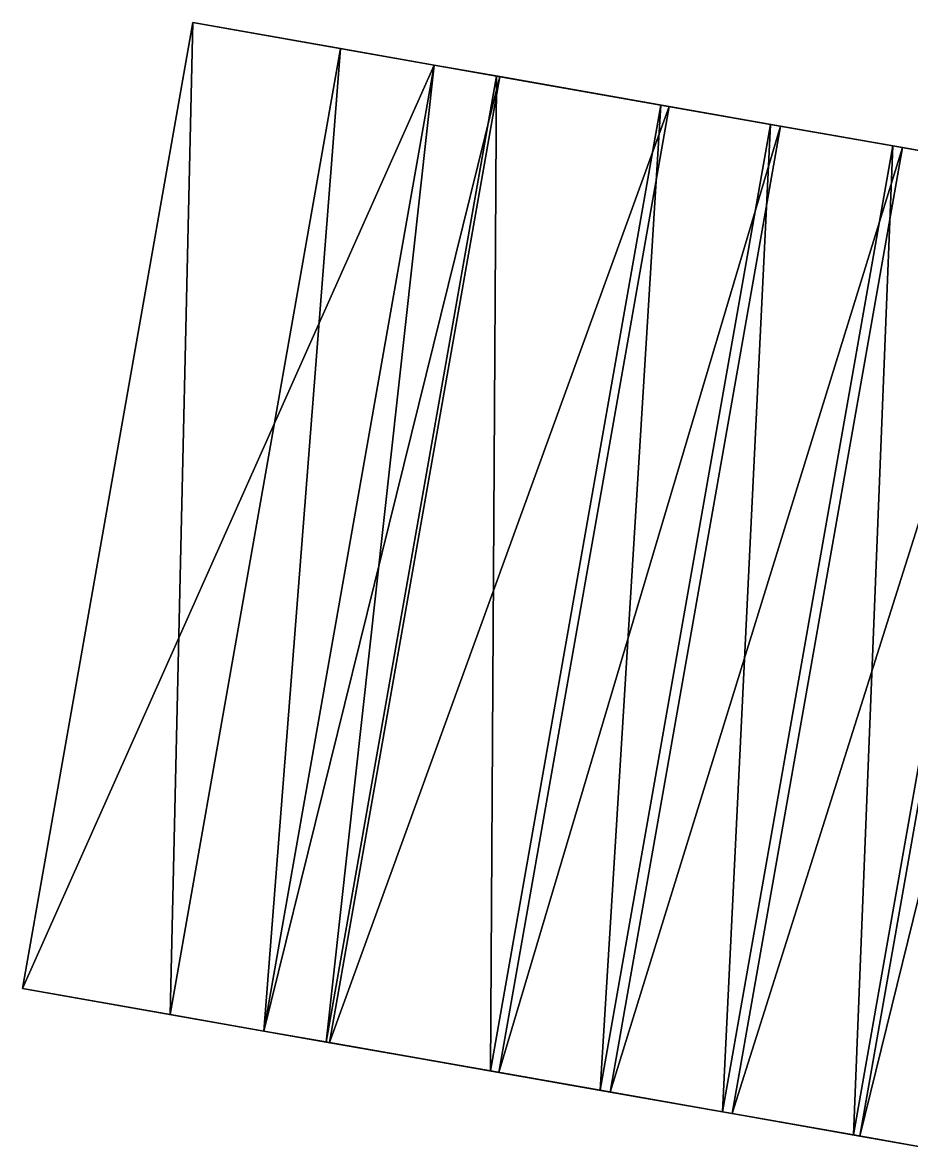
# Model space of a CAD drawing. Header units: metres. Extents: x -1.14 to 1.51, y -0.35 to 3.51.
# Drawn here: x -0.973 to -0.484, y 2.891 to 3.511 of the extents above; entities that cross this region are included whole.
import ezdxf

# ---------------------------------------------------------------- set-up
doc = ezdxf.new("R2010")
doc.units = ezdxf.units.M

msp = doc.modelspace()

# ---------------------------------------------------------------- linework, layer by layer
at = {"layer": 'Prism'}
for points in [[(-0.97301, 2.97873, -0.03725), (-0.87924, 3.51052, -0.03725), (-0.74629, 3.48708, 0.019)], [(-0.89176, 2.9644, -0.16225), (-0.87924, 3.51052, -0.03725), (-0.97301, 2.97873, -0.03725)], [(-0.89176, 2.9644, -0.16225), (-0.79799, 3.4962, -0.16225), (-0.87924, 3.51052, -0.03725)], [(-0.74629, 3.48708, -0.03725), (-0.87924, 3.51052, -0.03725), (-0.79799, 3.4962, -0.16225)], [(-0.87924, 3.51052, -0.03725), (-0.74629, 3.48708, -0.03725), (-0.74629, 3.48708, 0.019)], [(-0.84006, 2.95528, -0.03725), (-0.79799, 3.4962, -0.16225), (-0.89176, 2.9644, -0.16225)], [(-0.84006, 2.95528, -0.03725), (-0.74629, 3.48708, -0.03725), (-0.79799, 3.4962, -0.16225)], [(-0.97301, 2.97873, -0.03725), (-0.74629, 3.48708, 0.019), (-0.84006, 2.95528, 0.019)], [(-0.80578, 2.94924, 0.01548), (-0.74629, 3.48708, -0.03725), (-0.84006, 2.95528, -0.03725)], [(-0.84006, 2.95528, 0.019), (-0.74629, 3.48708, 0.019), (-0.71026, 3.48073, 0.07412)], [(-0.80578, 2.94924, 0.01548), (-0.71201, 3.48104, 0.01548), (-0.74629, 3.48708, -0.03725)], [(-0.74629, 3.48708, -0.03725), (-0.71201, 3.48104, 0.01548), (-0.74629, 3.48708, 0.019)], [(-0.71201, 3.48104, 0.01548), (-0.71026, 3.48073, 0.07412), (-0.74629, 3.48708, 0.019)], [(-0.84006, 2.95528, 0.019), (-0.71026, 3.48073, 0.07412), (-0.80403, 2.94893, 0.07412)], [(-0.71542, 2.93331, 0.1315), (-0.71201, 3.48104, 0.01548), (-0.80578, 2.94924, 0.01548)], [(-0.80403, 2.94893, 0.07412), (-0.71026, 3.48073, 0.07412), (-0.61697, 3.46428, 0.19412)], [(-0.71542, 2.93331, 0.1315), (-0.62165, 3.4651, 0.1315), (-0.71201, 3.48104, 0.01548)], [(-0.62165, 3.4651, 0.1315), (-0.71026, 3.48073, 0.07412), (-0.71201, 3.48104, 0.01548)], [(-0.61697, 3.46428, 0.19412), (-0.71026, 3.48073, 0.07412), (-0.62165, 3.4651, 0.1315)], [(-0.80403, 2.94893, 0.07412), (-0.61697, 3.46428, 0.19412), (-0.71074, 2.93248, 0.19412)], [(-0.65504, 2.92266, 0.19346), (-0.62165, 3.4651, 0.1315), (-0.71542, 2.93331, 0.1315)], [(-0.71074, 2.93248, 0.19412), (-0.61697, 3.46428, 0.19412), (-0.55579, 3.45349, 0.25718)], [(-0.65504, 2.92266, 0.19346), (-0.56128, 3.45446, 0.19346), (-0.62165, 3.4651, 0.1315)], [(-0.62165, 3.4651, 0.1315), (-0.56128, 3.45446, 0.19346), (-0.61697, 3.46428, 0.19412)], [(-0.55579, 3.45349, 0.25718), (-0.61697, 3.46428, 0.19412), (-0.56128, 3.45446, 0.19346)], [(-0.71074, 2.93248, 0.19412), (-0.55579, 3.45349, 0.25718), (-0.64956, 2.92169, 0.25718)], [(-0.58766, 2.91078, 0.24752), (-0.56128, 3.45446, 0.19346), (-0.65504, 2.92266, 0.19346)], [(-0.64956, 2.92169, 0.25718), (-0.55579, 3.45349, 0.25718), (-0.48863, 3.44165, 0.31094)], [(-0.58766, 2.91078, 0.24752), (-0.49389, 3.44258, 0.24752), (-0.56128, 3.45446, 0.19346)], [(-0.56128, 3.45446, 0.19346), (-0.49389, 3.44258, 0.24752), (-0.55579, 3.45349, 0.25718)], [(-0.48863, 3.44165, 0.31094), (-0.55579, 3.45349, 0.25718), (-0.49389, 3.44258, 0.24752)], [(-0.64956, 2.92169, 0.25718), (-0.48863, 3.44165, 0.31094), (-0.5824, 2.90985, 0.31094)], [(-0.5156, 2.89807, 0.28575), (-0.49389, 3.44258, 0.24752), (-0.58766, 2.91078, 0.24752)], [(-0.5824, 2.90985, 0.31094), (-0.48863, 3.44165, 0.31094), (-0.41825, 3.42924, 0.34688)], [(-0.5156, 2.89807, 0.28575), (-0.42183, 3.42987, 0.28575), (-0.49389, 3.44258, 0.24752)], [(-0.49389, 3.44258, 0.24752), (-0.42183, 3.42987, 0.28575), (-0.48863, 3.44165, 0.31094)], [(-0.48863, 3.44165, 0.31094), (-0.42183, 3.42987, 0.28575), (-0.41825, 3.42924, 0.34688)], [(-0.5824, 2.90985, 0.31094), (-0.41825, 3.42924, 0.34688), (-0.51202, 2.89744, 0.34688)], [(-0.47855, 2.89154, 0.29646), (-0.42183, 3.42987, 0.28575), (-0.5156, 2.89807, 0.28575)], [(-0.51202, 2.89744, 0.34688), (-0.41825, 3.42924, 0.34688), (-0.38273, 3.42298, 0.35551)], [(-0.51202, 2.89744, 0.34688), (-0.38273, 3.42298, 0.35551), (-0.4765, 2.89118, 0.35551)], [(-0.84006, 2.95528, -0.03725), (-0.89176, 2.9644, -0.16225), (-0.97301, 2.97873, -0.03725)], [(-0.84006, 2.95528, 0.019), (-0.84006, 2.95528, -0.03725), (-0.97301, 2.97873, -0.03725)], [(-0.80578, 2.94924, 0.01548), (-0.84006, 2.95528, -0.03725), (-0.84006, 2.95528, 0.019)], [(-0.80403, 2.94893, 0.07412), (-0.80578, 2.94924, 0.01548), (-0.84006, 2.95528, 0.019)], [(-0.71542, 2.93331, 0.1315), (-0.80578, 2.94924, 0.01548), (-0.80403, 2.94893, 0.07412)], [(-0.71074, 2.93248, 0.19412), (-0.71542, 2.93331, 0.1315), (-0.80403, 2.94893, 0.07412)], [(-0.71542, 2.93331, 0.1315), (-0.71074, 2.93248, 0.19412), (-0.65504, 2.92266, 0.19346)], [(-0.64956, 2.92169, 0.25718), (-0.65504, 2.92266, 0.19346), (-0.71074, 2.93248, 0.19412)], [(-0.65504, 2.92266, 0.19346), (-0.64956, 2.92169, 0.25718), (-0.58766, 2.91078, 0.24752)], [(-0.5824, 2.90985, 0.31094), (-0.58766, 2.91078, 0.24752), (-0.64956, 2.92169, 0.25718)], [(-0.58766, 2.91078, 0.24752), (-0.5824, 2.90985, 0.31094), (-0.5156, 2.89807, 0.28575)], [(-0.51202, 2.89744, 0.34688), (-0.5156, 2.89807, 0.28575), (-0.5824, 2.90985, 0.31094)], [(-0.5156, 2.89807, 0.28575), (-0.51202, 2.89744, 0.34688), (-0.47855, 2.89154, 0.29646)], [(-0.4765, 2.89118, 0.35551), (-0.47855, 2.89154, 0.29646), (-0.51202, 2.89744, 0.34688)]]:
    msp.add_3dface(points, dxfattribs=at)

doc.saveas('drawing.dxf')
